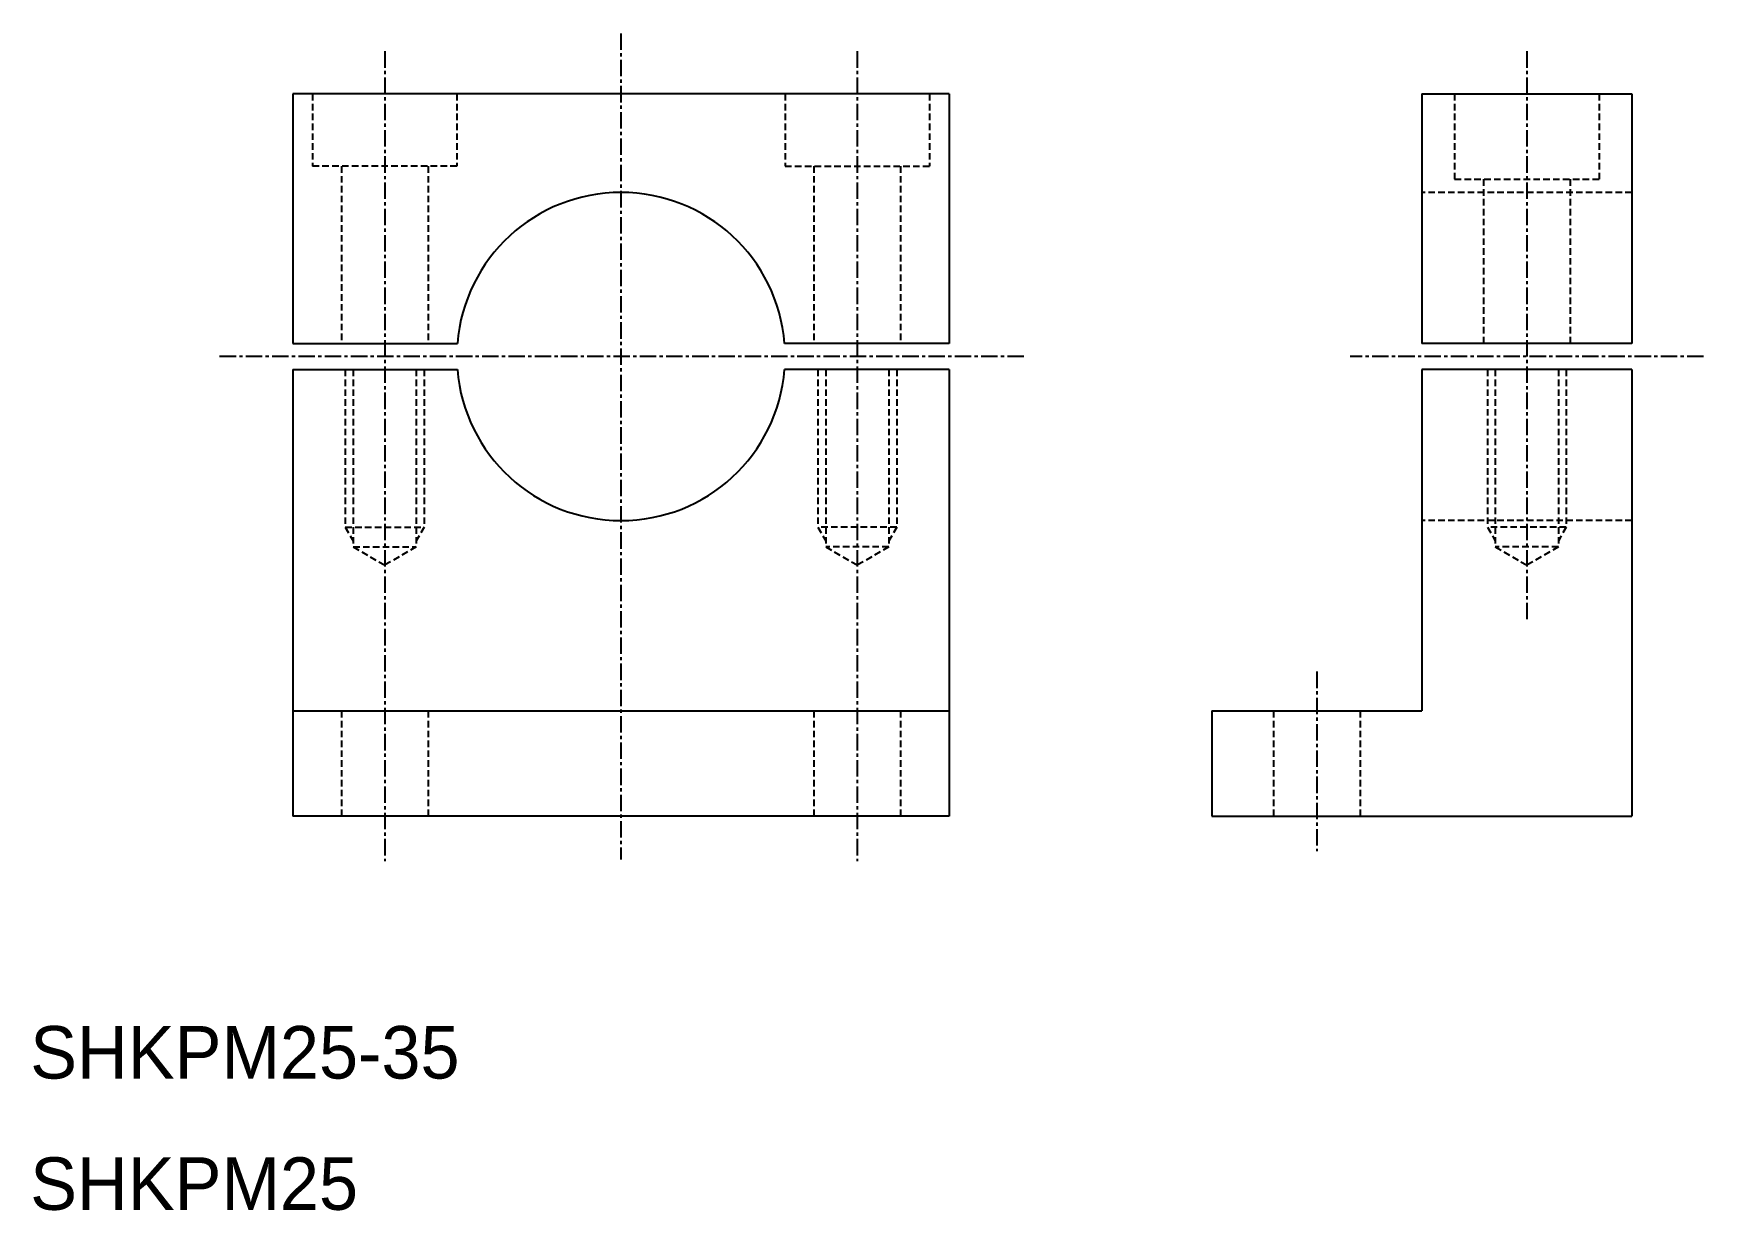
# Model space of a CAD drawing. Extents: x 10 to 137, y 10 to 100.
import ezdxf

# ---------------------------------------------------------------- set-up
doc = ezdxf.new("R2010")
doc.units = 0
doc.linetypes.add('CENTER', pattern=[2, 1.25, -0.25, 0.25, -0.25])
doc.linetypes.add('DASHED', pattern=[0.75, 0.5, -0.25])
doc.layers.get('0').update_dxf_attribs({"linetype": 'CONTINUOUS'})
doc.layers.add('CENTER', color=1, linetype='CENTER')

msp = doc.modelspace()

# ---------------------------------------------------------------- linework, layer by layer
at = {"color": 7, "linetype": 'CONTINUOUS'}
for p, q in [((30, 95), (30, 76)), ((80, 95), (30, 95)), ((80, 95), (80, 76)), ((116, 95), (116, 76)), ((116, 95), (132, 95)), ((132, 95), (132, 76)), ((30, 76), (42.54, 76)), ((80, 76), (67.46, 76)), ((132, 76), (116, 76)), ((30, 74), (30, 40)), ((30, 74), (42.54, 74)), ((80, 74), (67.46, 74)), ((80, 74), (80, 40)), ((132, 74), (116, 74)), ((116, 74), (116, 48)), ((132, 74), (132, 40)), ((30, 48), (80, 48)), ((100, 48), (116, 48)), ((100, 48), (100, 40)), ((80, 40), (30, 40)), ((55, 40), (55, 40)), ((67.5, 40), (67.5, 40)), ((100, 40), (132, 40))]:
    msp.add_line(p, q, dxfattribs=at)
at = {"color": 3, "linetype": 'DASHED'}
for p, q in [((31.5, 95), (31.5, 89.5)), ((42.5, 95), (42.5, 89.5)), ((67.5, 95), (67.5, 89.5)), ((78.5, 95), (78.5, 89.5)), ((118.5, 95), (118.5, 88.5)), ((129.5, 95), (129.5, 88.5)), ((42.5, 89.5), (31.5, 89.5)), ((33.7, 89.5), (33.7, 76)), ((40.3, 89.5), (40.3, 76)), ((67.5, 89.5), (78.5, 89.5)), ((69.7, 89.5), (69.7, 76)), ((76.3, 89.5), (76.3, 76)), ((118.5, 88.5), (129.5, 88.5)), ((120.7, 88.5), (120.7, 76)), ((127.3, 88.5), (127.3, 76)), ((132, 87.5), (116, 87.5)), ((34, 74), (34, 62)), ((34.6, 74), (34.6, 60.5)), ((39.4, 74), (39.4, 60.5)), ((40, 74), (40, 62)), ((70, 74), (70, 62)), ((70.6, 74), (70.6, 60.5)), ((75.4, 74), (75.4, 60.5)), ((76, 74), (76, 62)), ((121, 74), (121, 62)), ((121.6, 74), (121.6, 60.5)), ((126.4, 74), (126.4, 60.5)), ((127, 74), (127, 62)), ((132, 62.5), (116, 62.5)), ((34, 62), (40, 62)), ((34, 62), (34.6, 60.96)), ((40, 62), (39.4, 60.96)), ((76, 62), (70, 62)), ((70, 62), (70.6, 60.96)), ((76, 62), (75.4, 60.96)), ((127, 62), (121, 62)), ((121, 62), (121.6, 60.96)), ((127, 62), (126.4, 60.96)), ((34.6, 60.5), (39.4, 60.5)), ((34.6, 60.5), (37, 59.11)), ((39.4, 60.5), (37, 59.11)), ((75.4, 60.5), (70.6, 60.5)), ((70.6, 60.5), (73, 59.11)), ((75.4, 60.5), (73, 59.11)), ((126.4, 60.5), (121.6, 60.5)), ((121.6, 60.5), (124, 59.11)), ((126.4, 60.5), (124, 59.11)), ((33.7, 48), (33.7, 40)), ((40.3, 48), (40.3, 40)), ((69.7, 48), (69.7, 40)), ((76.3, 48), (76.3, 40)), ((104.7, 48), (104.7, 40)), ((111.3, 48), (111.3, 40))]:
    msp.add_line(p, q, dxfattribs=at)
at = {"color": 7, "linetype": 'CONTINUOUS'}
for start, end in [(4.5886, 175.4114), (184.5886, 355.4114)]:
    msp.add_arc((55, 75), 12.5, start, end, dxfattribs=at)
at = {"layer": 'CENTER', "color": 1, "linetype": 'CENTER'}
for p, q in [((55, 99.61), (55, 36.69)), ((37, 98.25), (37, 36.55)), ((73, 98.25), (73, 36.55)), ((124, 98.25), (124, 55)), ((85.68, 75), (24.32, 75)), ((137.46, 75), (110.54, 75)), ((108, 51), (108, 37.33))]:
    msp.add_line(p, q, dxfattribs=at)

# ---------------------------------------------------------------- texts
at = {"color": 7, "linetype": 'CONTINUOUS'}
for s, p in [('SHKPM25-35', (10, 20)), ('SHKPM25', (10, 10))]:
    msp.add_text(s, height=4, dxfattribs=at).set_placement(p)

doc.saveas('drawing.dxf')
